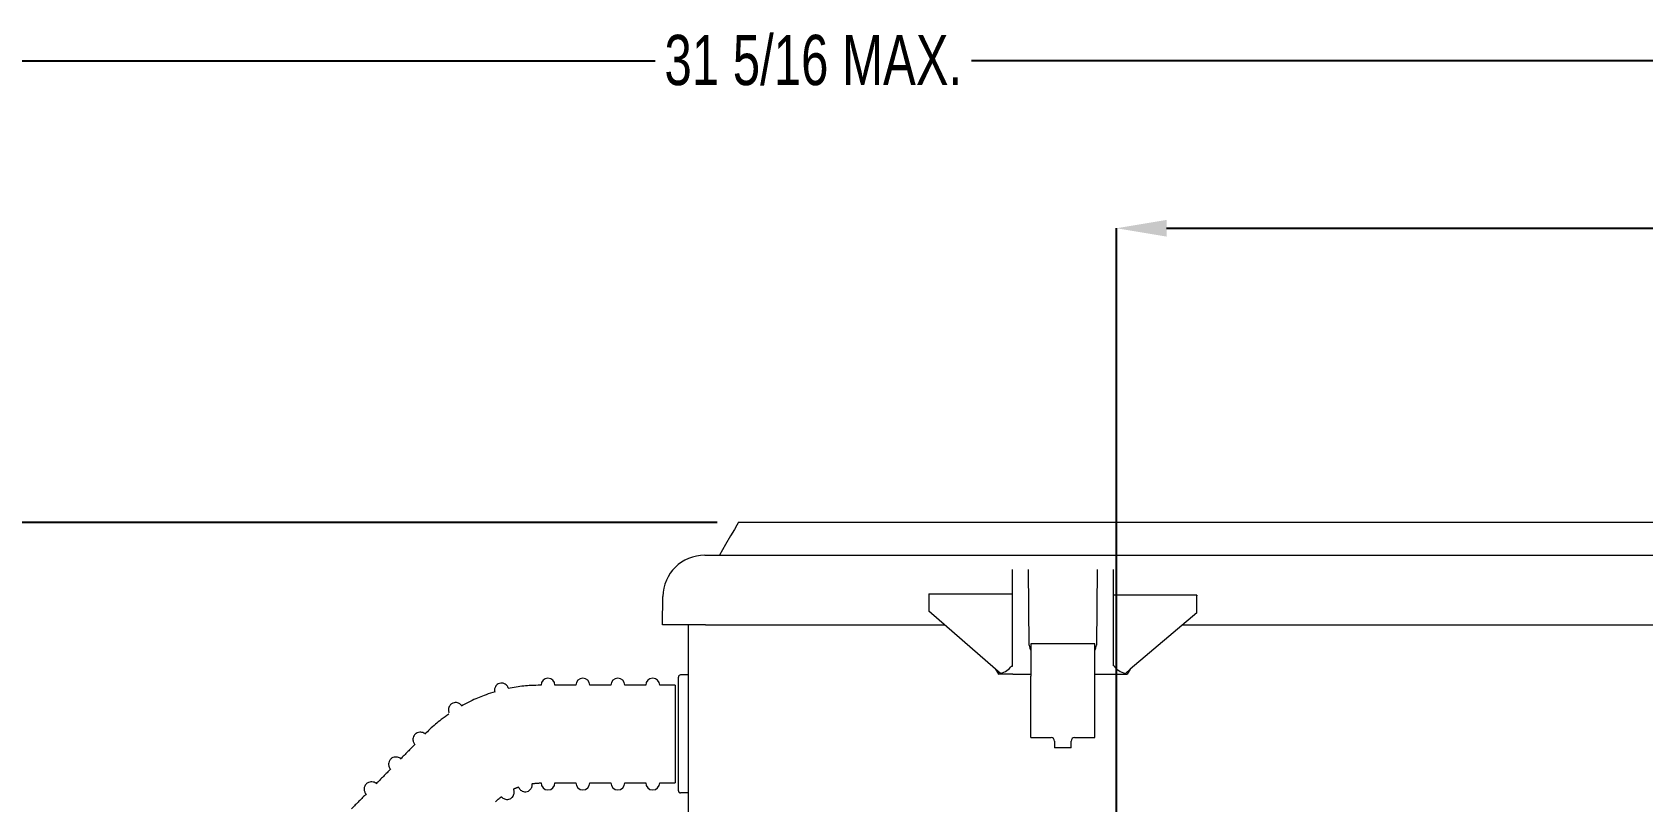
# Model space of a CAD drawing. Header units: inches. Extents: x -0.8 to 20, y 3.1 to 20.9.
# Drawn here: x 4.036 to 8.842, y 18.368 to 20.667 of the extents above; entities that cross this region are included whole.
import ezdxf

# ---------------------------------------------------------------- set-up
doc = ezdxf.new("R2010")
doc.units = ezdxf.units.IN
doc.header["$MEASUREMENT"] = 0
doc.header["$PDSIZE"] = -1
doc.layers.add('DIM', color=1, linetype='Continuous')
doc.styles.add('SLDTEXTSTYLE0', font='ARIAL.TTF', dxfattribs={"width": 0.7})
doc.dimstyles.new('SLDDIMSTYLE0', dxfattribs={"dimtxt": 0.15, "dimasz": 0.15, "dimexe": 0, "dimexo": 0.0625, "dimgap": 0.0375, "dimtad": 0, "dimtih": 1, "dimtoh": 1, "dimdec": 3, "dimlfac": 3, "dimrnd": 1e-09, "dimzin": 12, "dimdsep": 46, "dimtxsty": 'SLDTEXTSTYLE0', "dimsah": 1, "dimcen": 0.09, "dimadec": 0, "dimazin": 0, "dimtfac": 1, "dimtdec": 3, "dimtofl": 0, "dimtmove": 0, "dimatfit": 3, "dimfxl": 0, "dimtolj": 1, "dimtzin": 12, "dimarcsym": 0})

# ---------------------------------------------------------------- blocks, each defined once
blk = doc.blocks.new('*D7')
at = {"layer": 'DEFPOINTS', "color": 0}
for p in [(6.1427, 19.2018), (-0.4492, 13.7247), (5.5091, 13.7247)]:
    blk.add_point(p, dxfattribs=at)
at = {"layer": 'DIM', "color": 0, "lineweight": -2}
for p, q in [((6.0802, 19.2018), (-0.4492, 19.2018)), ((-0.4492, 19.0518), (-0.4492, 16.5783)), ((-0.4492, 13.8747), (-0.4492, 16.3482)), ((5.4466, 13.7247), (-0.4492, 13.7247))]:
    blk.add_line(p, q, dxfattribs=at)
at = {"layer": 'DIM', "color": 0}
for points in [[(-0.4742, 19.0518), (-0.4242, 19.0518), (-0.4492, 19.2018)], [(-0.4742, 13.8747), (-0.4242, 13.8747), (-0.4492, 13.7247)]]:
    blk.add_solid(points, dxfattribs=at)
at = {"layer": 'DIM', "color": 0, "insert": (-0.4492, 16.5408), "char_height": 0.15, "attachment_point": 2, "style": 'SLDTEXTSTYLE0'}
blk.add_mtext('\\A1;16 7/16', dxfattribs=at)
blk = doc.blocks.new('*D9')
at = {"layer": 'DEFPOINTS', "color": 0}
for p in [(7.2712, 20.081), (11.5901, 18.896), (7.2712, 15.0371)]:
    blk.add_point(p, dxfattribs=at)
at = {"layer": 'DIM', "color": 0, "lineweight": -2}
for p, q in [((7.2712, 15.0996), (7.2712, 20.081)), ((7.4212, 20.081), (9.119, 20.081)), ((11.4401, 20.081), (9.7423, 20.081)), ((11.5901, 18.9585), (11.5901, 20.081))]:
    blk.add_line(p, q, dxfattribs=at)
at = {"layer": 'DIM', "color": 0}
for points in [[(7.4212, 20.106), (7.4212, 20.056), (7.2712, 20.081)], [(11.4401, 20.106), (11.4401, 20.056), (11.5901, 20.081)]]:
    blk.add_solid(points, dxfattribs=at)
at = {"layer": 'DIM', "color": 0, "insert": (9.4307, 20.1586), "char_height": 0.15, "attachment_point": 2, "style": 'SLDTEXTSTYLE0'}
blk.add_mtext('\\A1;12 15/16', dxfattribs=at)
blk = doc.blocks.new('*D10')
at = {"layer": 'DEFPOINTS', "color": 0}
for p in [(1.1436, 20.581), (11.5901, 18.896), (1.1436, 16.5215)]:
    blk.add_point(p, dxfattribs=at)
at = {"layer": 'DIM', "color": 0, "lineweight": -2}
for p, q in [((1.1436, 16.584), (1.1436, 20.581)), ((1.2936, 20.581), (5.8944, 20.581)), ((11.4401, 20.581), (6.8393, 20.581)), ((11.5901, 18.9585), (11.5901, 20.581))]:
    blk.add_line(p, q, dxfattribs=at)
at = {"layer": 'DIM', "color": 0}
for points in [[(1.2936, 20.606), (1.2936, 20.556), (1.1436, 20.581)], [(11.4401, 20.606), (11.4401, 20.556), (11.5901, 20.581)]]:
    blk.add_solid(points, dxfattribs=at)
at = {"layer": 'DIM', "color": 0, "insert": (6.3668, 20.6586), "char_height": 0.15, "attachment_point": 2, "style": 'SLDTEXTSTYLE0'}
blk.add_mtext('\\A1;31 5/16 MAX.', dxfattribs=at)

msp = doc.modelspace()

# ---------------------------------------------------------------- linework, layer by layer
at = {"color": 7, "linetype": 'Continuous', "lineweight": 15}
for p, q in [((6.042631, 19.104343), (6.044794, 19.104343)), ((6.044794, 19.104343), (11.46146, 19.104343)), ((6.96146, 18.818666), (6.96146, 19.061891)), ((7.011074, 18.835456), (7.009098, 19.061891)), ((7.213823, 19.061891), (7.211847, 18.835456)), ((7.26146, 19.061891), (7.26146, 18.818666)), ((6.71146, 18.989061), (6.96146, 18.989061)), ((6.71146, 18.989061), (6.71146, 18.937563)), ((5.916157, 18.89601), (5.91765, 18.981525)), ((7.51146, 18.985179), (7.26146, 18.985179)), ((7.51146, 18.985179), (7.51146, 18.983114)), ((7.51146, 18.932195), (7.51146, 18.983114)), ((6.044794, 18.89601), (5.916157, 18.89601)), ((5.994027, 18.051749), (5.994027, 18.89601)), ((6.044794, 18.89601), (6.759071, 18.89601)), ((6.910713, 18.76366), (6.71146, 18.937563)), ((7.51146, 18.932195), (7.312535, 18.763801)), ((7.468715, 18.89601), (10.042404, 18.89601)), ((6.96146, 18.802816), (6.96146, 18.818666)), ((6.96146, 18.779483), (6.96146, 18.802816)), ((7.015627, 18.839483), (7.015627, 18.742816)), ((7.207294, 18.742816), (7.207294, 18.839483)), ((7.26146, 18.818666), (7.26146, 18.802816)), ((7.26146, 18.802816), (7.26146, 18.779483)), ((6.924684, 18.751713), (6.910713, 18.763801)), ((6.910713, 18.763801), (6.910926, 18.763801)), ((6.910713, 18.76366), (6.910713, 18.763801)), ((6.910713, 18.76366), (6.919765, 18.74953)), ((6.910926, 18.763801), (6.925055, 18.751713)), ((6.962187, 18.74953), (6.919765, 18.74953)), ((6.924684, 18.751466), (6.925055, 18.751713)), ((6.925055, 18.751713), (6.924684, 18.751713)), ((6.924684, 18.751466), (6.924684, 18.751713)), ((6.958467, 18.773479), (6.96146, 18.773479)), ((6.96146, 18.773479), (6.96146, 18.779483)), ((7.260734, 18.749538), (7.303196, 18.749538)), ((7.26146, 18.779483), (7.26146, 18.773846)), ((7.264249, 18.773846), (7.26146, 18.773846)), ((7.312535, 18.763801), (7.298111, 18.751592)), ((7.312535, 18.763801), (7.303196, 18.749538)), ((5.954027, 18.715983), (5.954027, 18.424316)), ((5.964027, 18.734833), (5.964027, 18.740149)), ((5.964027, 18.401123), (5.964027, 18.734833)), ((7.015627, 18.722816), (7.015627, 18.742816)), ((7.015627, 18.559483), (7.015627, 18.722816)), ((7.207294, 18.722816), (7.207294, 18.742816)), ((7.207294, 18.559483), (7.207294, 18.722816)), ((7.015627, 18.559483), (7.07646, 18.559483)), ((7.146461, 18.559483), (7.207294, 18.559483)), ((7.08646, 18.549483), (7.08646, 18.542249)), ((7.08646, 18.542249), (7.08646, 18.528916)), ((7.13646, 18.528916), (7.08646, 18.528916)), ((7.13646, 18.542249), (7.13646, 18.549483)), ((7.13646, 18.528916), (7.13646, 18.542249)), ((5.994027, 18.394623), (5.970694, 18.394623))]:
    msp.add_line(p, q, dxfattribs=at)
at = {"color": 7, "linetype": 'Continuous', "lineweight": 15, "flags": 128}
msp.add_lwpolyline([(6.142736, 19.201815), (6.14227, 19.201007), (6.138542, 19.194551), (6.13109, 19.181645), (6.11992, 19.162297), (6.105039, 19.136523), (6.086461, 19.104343)], dxfattribs=at)
at = {"color": 7, "linetype": 'Continuous', "lineweight": 15}
for centre, radius, start, end in [((6.042631, 18.979343), 0.125, 90, 179), ((5.970694, 18.74015), 0.006667, 90, 180), ((5.57486, 18.715983), 0.020833, 0, 180), ((5.679027, 18.715983), 0.020833, 0, 180), ((5.783194, 18.715983), 0.020833, 0, 180), ((5.88736, 18.715983), 0.020833, 0, 180), ((7.07646, 18.549483), 0.01, 360, 90), ((7.14646, 18.549483), 0.01, 90, 180), ((5.57486, 18.424316), 0.020833, 180, 0), ((5.679027, 18.424316), 0.020833, 180, 0), ((5.783194, 18.424316), 0.020833, 180, 0), ((5.88736, 18.424316), 0.020833, 180, 0)]:
    msp.add_arc(centre, radius, start, end, dxfattribs=at)
for centre, major_axis, ratio, start_param, end_param in [((6.891966, 18.79115), (-0.032558, 0.039818), 0.37698773, 2.89012337, 3.15239356), ((6.908719, 18.79115), (0.05538, 0.001673), 0.75177169, 4.9820403, 5.80507399), ((7.314766, 18.79115), (0.055974, -0.001628), 0.74382986, 3.60894262, 4.43197631), ((7.331697, 18.79115), (0.033422, 0.0397), 0.37851443, 3.13058287, 3.39875331)]:
    msp.add_ellipse(centre, major_axis=major_axis, ratio=ratio, start_param=start_param, end_param=end_param, dxfattribs=at)
for points in [[(11.363519, 19.201815), (6.142736, 19.201815)], [(7.207294, 18.839483), (7.015627, 18.839483)], [(5.994027, 18.746816), (5.970694, 18.746816)], [(6.962188, 18.749483), (7.015627, 18.749483)], [(7.207294, 18.749483), (7.260733, 18.749483)], [(5.554027, 18.715983), (5.552551, 18.715983)], [(5.658194, 18.715983), (5.595694, 18.715983)], [(5.76236, 18.715983), (5.69986, 18.715983)], [(5.866527, 18.715983), (5.804027, 18.715983)], [(5.954027, 18.715983), (5.908194, 18.715983)], [(5.178371, 18.540051), (5.134658, 18.495551)], [(5.105516, 18.465884), (5.061803, 18.421383)], [(5.471003, 18.405666), (5.487247, 18.412264)], [(5.526953, 18.422468), (5.552551, 18.424316)], [(5.552551, 18.424316), (5.554027, 18.424316)], [(5.595694, 18.424316), (5.658194, 18.424316)], [(5.69986, 18.424316), (5.76236, 18.424316)], [(5.804027, 18.424316), (5.866527, 18.424316)], [(5.908194, 18.424316), (5.954027, 18.424316)], [(5.032661, 18.391717), (4.988948, 18.347217)]]:
    msp.add_open_spline(points, degree=1, dxfattribs=at)
for points, knots in [([(7.011074, 18.835456), (7.011554, 18.832537), (7.012353, 18.827679), (7.014693, 18.823121), (7.015627, 18.821301)], [0, 0, 0, 0, 0.60079267, 1, 1, 1, 1]), ([(7.206066, 18.818666), (7.206084, 18.8187), (7.206585, 18.819704), (7.207996, 18.822554), (7.210647, 18.827992), (7.211405, 18.832707), (7.211847, 18.835456)], [0, 0, 0, 0, 0.00638158, 0.18464052, 0.52477994, 1, 1, 1, 1]), ([(5.45665, 18.707142), (5.456392, 18.707835), (5.455931, 18.709076), (5.454895, 18.711253), (5.453048, 18.714224), (5.449783, 18.717816), (5.444637, 18.721136), (5.437695, 18.722904), (5.430073, 18.722094), (5.423582, 18.718751), (5.419177, 18.714159), (5.416715, 18.709636), (5.415594, 18.705709), (5.415241, 18.702753), (5.415208, 18.700368), (5.415339, 18.698327), (5.415522, 18.697006), (5.415624, 18.696265)], [0, 0, 0, 0, 0.09108082, 0.16315515, 0.21562789, 0.26951268, 0.33853283, 0.41600514, 0.49838409, 0.5813845, 0.64728274, 0.70338072, 0.75171128, 0.7932171, 0.83774499, 0.90905271, 1, 1, 1, 1]), ([(5.552551, 18.715983), (5.543205, 18.715815), (5.519001, 18.715381), (5.486671, 18.711969), (5.463989, 18.707687), (5.455908, 18.706161)], [0, 0, 0, 0, 0.288206386, 0.746404644, 1, 1, 1, 1]), ([(5.318078, 18.65481), (5.317726, 18.6552), (5.316129, 18.656942), (5.313867, 18.659239), (5.308289, 18.662788), (5.301704, 18.66473), (5.294184, 18.664393), (5.286751, 18.661096), (5.281395, 18.655529), (5.278648, 18.64943), (5.277845, 18.644142), (5.278095, 18.639845), (5.278841, 18.636259), (5.279503, 18.634334), (5.279889, 18.633211)], [0.652238628, 0.652238628, 0.652238628, 0.652238628, 0.668385741, 0.725744051, 0.75586816, 0.781468316, 0.809930232, 0.839764225, 0.86971514, 0.893998827, 0.915852007, 0.937212976, 0.963340576, 1, 1, 1, 1]), ([(5.416771, 18.696395), (5.407855, 18.69359), (5.384766, 18.686329), (5.351003, 18.672426), (5.327129, 18.659653), (5.316353, 18.653888)], [0, 0, 0, 0, 0.25660926, 0.6644893, 1, 1, 1, 1]), ([(5.279079, 18.629904), (5.271453, 18.6245), (5.251713, 18.610512), (5.227846, 18.590231), (5.212286, 18.574825), (5.207272, 18.569861)], [0, 0, 0, 0, 0.299071199, 0.77413525, 1, 1, 1, 1]), ([(5.208546, 18.571123), (5.208079, 18.571403), (5.205977, 18.572633), (5.202677, 18.574335), (5.196099, 18.576125), (5.188377, 18.575797), (5.180757, 18.572487), (5.174919, 18.566374), (5.172083, 18.559211), (5.17174, 18.552755), (5.172762, 18.547571), (5.174491, 18.543324), (5.175815, 18.540737), (5.176942, 18.539114), (5.177153, 18.538811)], [0.643028717, 0.643028717, 0.643028717, 0.643028717, 0.657970372, 0.710110588, 0.744762905, 0.774441681, 0.805718465, 0.83753749, 0.866821511, 0.892280174, 0.917515792, 0.948157392, 0.990323752, 1, 1, 1, 1]), ([(5.135909, 18.496824), (5.13537, 18.49715), (5.133198, 18.498427), (5.129822, 18.500169), (5.123244, 18.501957), (5.115522, 18.50163), (5.107902, 18.49832), (5.102065, 18.492207), (5.099228, 18.485044), (5.098885, 18.478588), (5.099907, 18.473404), (5.101636, 18.469157), (5.10296, 18.46657), (5.104087, 18.464947), (5.104298, 18.464644)], [0.640703965, 0.640703965, 0.640703965, 0.640703965, 0.657971074, 0.710111723, 0.744763134, 0.774442289, 0.805718747, 0.837537907, 0.866821658, 0.8922803, 0.917515899, 0.948157503, 0.990323797, 1, 1, 1, 1]), ([(5.063054, 18.422657), (5.062515, 18.422983), (5.060343, 18.42426), (5.056967, 18.426002), (5.050389, 18.42779), (5.042667, 18.427463), (5.035047, 18.424153), (5.029209, 18.41804), (5.026373, 18.410877), (5.02603, 18.404421), (5.027052, 18.399237), (5.028781, 18.39499), (5.030106, 18.392403), (5.031232, 18.39078), (5.031443, 18.390477)], [0.640704007, 0.640704007, 0.640704007, 0.640704007, 0.657970498, 0.710111113, 0.744763139, 0.774441873, 0.805718473, 0.837537452, 0.866821127, 0.892279764, 0.917515365, 0.948157536, 0.990323181, 1, 1, 1, 1]), ([(5.486821, 18.412091), (5.486916, 18.41184), (5.487255, 18.410945), (5.488022, 18.40931), (5.489937, 18.406211), (5.493162, 18.402632), (5.498267, 18.399296), (5.505182, 18.397483), (5.512816, 18.398236), (5.519347, 18.401547), (5.523794, 18.406135), (5.526283, 18.410661), (5.527424, 18.414611), (5.527781, 18.417559), (5.527822, 18.41936), (5.527776, 18.420073), (5.527758, 18.420342)], [0, 0, 0, 0, 0.039349487, 0.140234074, 0.204255602, 0.269975259, 0.354348109, 0.449127637, 0.550085332, 0.65235542, 0.733414251, 0.802365312, 0.861788713, 0.912762138, 0.967111514, 1, 1, 1, 1]), ([(5.418346, 18.368138), (5.420924, 18.370727), (5.426521, 18.376347), (5.432891, 18.381099), (5.436327, 18.383662)], [0, 0, 0, 0, 0.46067194, 1, 1, 1, 1]), ([(5.435616, 18.383102), (5.436441, 18.382249), (5.437997, 18.380638), (5.441744, 18.377854), (5.447601, 18.375369), (5.454733, 18.374668), (5.462402, 18.376733), (5.468707, 18.381486), (5.472502, 18.387471), (5.474044, 18.393173), (5.474167, 18.397871), (5.473688, 18.401266), (5.473248, 18.402776), (5.473036, 18.403505)], [0, 0, 0, 0, 0.12640035, 0.23867312, 0.32242686, 0.41487302, 0.51409675, 0.61447331, 0.70293954, 0.77923485, 0.85083304, 0.92792447, 1, 1, 1, 1]), ([(5.964027, 18.401123), (5.964027, 18.40109), (5.96403, 18.400581), (5.96419, 18.399348), (5.964974, 18.397546), (5.966492, 18.39593), (5.968469, 18.394834), (5.969952, 18.394694), (5.970694, 18.394623)], [0, 0, 0, 0, 0.00968657, 0.15130769, 0.36629305, 0.57837996, 0.78916742, 1, 1, 1, 1])]:
    msp.add_open_spline(points, degree=3, knots=knots, dxfattribs=at)

# ---------------------------------------------------------------- dimensions: what is measured, and where the dimension line sits
at = {"layer": 'DIM'}
dim = msp.add_linear_dim(base=(1.14356, 20.581023), p1=(11.590097, 18.89601), p2=(1.14356, 16.521508), text='<> MAX.', dimstyle='SLDDIMSTYLE0', override={"dimdec": 4, "dimlunit": 5, "dimfrac": 2}, dxfattribs=at)
dim.commit()
dim.dimension.update_dxf_attribs({"geometry": '*D10', "text_midpoint": (6.366829, 20.581023)})
dim = msp.add_linear_dim(base=(7.271227, 20.081023), p1=(11.590097, 18.89601), p2=(7.271227, 15.037072), dimstyle='SLDDIMSTYLE0', override={"dimdec": 4, "dimlunit": 5, "dimfrac": 2}, dxfattribs=at)
dim.commit()
dim.dimension.update_dxf_attribs({"geometry": '*D9', "text_midpoint": (9.430662, 20.081023)})
dim = msp.add_linear_dim(base=(-0.44919, 13.724739), p1=(6.142735, 19.201814), p2=(5.509144, 13.724739), angle=90, dimstyle='SLDDIMSTYLE0', override={"dimdec": 4, "dimlunit": 5, "dimfrac": 2}, dxfattribs=at)
dim.commit()
dim.dimension.update_dxf_attribs({"geometry": '*D7', "text_midpoint": (-0.44919, 16.463277)})

doc.saveas('drawing.dxf')
